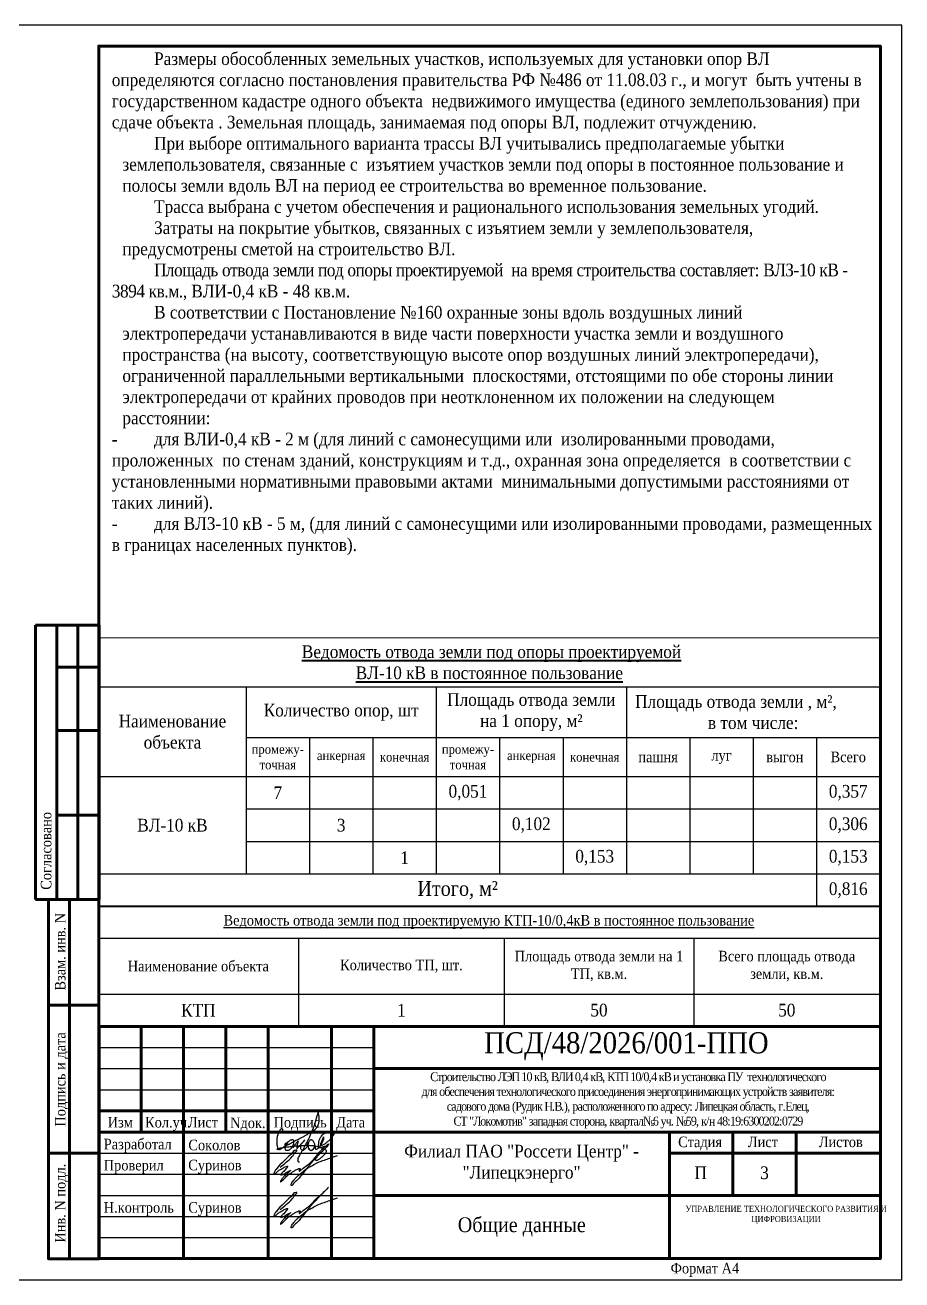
# Model space of a CAD drawing. Header units: millimetres. Extents: x 2157 to 10678, y 3616 to 3913.
# Drawn here: x 4679.6 to 4887.1, y 3616.3 to 3913.3 of the extents above; entities that cross this region are included whole.
import ezdxf

# ---------------------------------------------------------------- set-up
doc = ezdxf.new("R2010")
doc.units = ezdxf.units.MM
doc.layers.add('П', color=7, linetype='Continuous')
doc.layers.add('Чертеж', color=7, linetype='Continuous')
doc.styles.add('Simplex8', font='times.ttf', dxfattribs={"height": 3.5})
doc.styles.add('стиль1', font='times.ttf', dxfattribs={"width": 0.9})
doc.styles.add('стиль2', font='times.ttf', dxfattribs={"width": 0.9, "height": 2.5})

# ---------------------------------------------------------------- blocks, each defined once
blk = doc.blocks.new('Штамп б')
at = {"lineweight": 70}
for points in [[(20, 0), (8, 0), (8, 85), (20, 85)], [(13, 0), (13, 85)], [(8, 60), (20, 60)], [(8, 25), (20, 25)]]:
    blk.add_lwpolyline(points, dxfattribs=at)
at = {"lineweight": 25, "style": 'Simplex8', "width": 0.9}
for s, p in [('Взам. инв. N', (12.06, 63.49)), ('Подпись и дата', (12.06, 31.28)), ('Инв. N подл.', (12.06, 3.82))]:
    blk.add_text(s, height=2.5, rotation=90, dxfattribs=at).set_placement(p)
blk = doc.blocks.new('A$C5B0935FB')
at = {"lineweight": 70}
for p, q in [((20, 65), (5, 65)), ((5, 0), (5, 65)), ((10, 55), (10, 65)), ((15, 0), (15, 65)), ((20, 0), (20, 65)), ((10, 40), (10, 55)), ((10, 55), (20, 55)), ((10, 20), (10, 40)), ((10, 40), (20, 40)), ((10, 0), (10, 20)), ((10, 20), (20, 20)), ((10, 0), (5, 0)), ((15, 0), (10, 0)), ((20, 0), (15, 0)), ((15, 0), (15, 0))]:
    blk.add_line(p, q, dxfattribs=at)
at = {"lineweight": 25, "style": 'стиль1', "width": 0.9}
blk.add_text('Согласовано', height=2.5, rotation=90, dxfattribs=at).set_placement((8.72, 2.35))
blk = doc.blocks.new('A$C7F1F469D')
at = {"color": 5, "lineweight": 25}
blk.add_spline([(-0.1, 1.78), (1.34, 2.93), (2.75, 4.33), (3.55, 5.31), (3.81, 5.64), (3.86, 5.8), (3.66, 5.81), (3.25, 5.7), (2.89, 5.36), (-1.09, 1.26), (-1.29, 0.98), (-1.47, 0.67), (-1.59, 0.28), (-1.54, 0.16), (-0.98, 0.55), (-0.42, 1.01), (0.34, 1.44), (1.08, 1.86), (1.69, 1.97), (1.62, 1.83), (1.26, 1.37), (0.56, 0.61), (0.16, 0.22), (0, 0), (0.24, -0.04), (0.82, 0.16), (1.44, 0.58), (2.18, 0.95), (2.33, 1.04), (1.93, 0.58), (1.28, 0.02), (0.64, -0.58), (0.1, -1.31), (-0.06, -1.68), (0.13, -1.59), (0.39, -1.41), (1.23, -0.56), (1.62, -0.16), (2.27, 0.27), (2.82, 0.65), (3.41, 1.04), (3.83, 1.25), (4.1, 1.35), (4.33, 1.44), (4.56, 1.45), (4.6, 1.35), (4.48, 1.19), (4.35, 0.92), (4.39, 0.82), (4.59, 0.91), (5.09, 1.34), (6.19, 2.18), (7.41, 3.21), (8.36, 4.22), (9.62, 5.31), (10.99, 6.68), (11.27, 6.98), (9.83, 5.51), (8.6, 4.26), (7.7, 3.28), (7.2, 2.7), (6.74, 2.12), (6.16, 1.41), (5.49, 0.62), (4.74, -0.34), (3.92, -1.29), (3.19, -1.94), (2.91, -2.31), (2.67, -2.58), (2.52, -2.55), (2.49, -2.26), (2.69, -1.9), (3.27, -1.11), (3.8, -0.52), (4.48, 0.07), (5.33, 0.79), (5.97, 1.29), (6.7, 1.77), (7.56, 2.21), (8.83, 2.91), (10.02, 3.35), (11.36, 3.83), (12.55, 4.24), (13.47, 4.57)], degree=3, dxfattribs=at)
blk = doc.blocks.new('Штамп фамилии')
at = {"color": 5}
for points in [[(43.73, -2.14), (43.83, -1.98), (43.93, -1.82), (44.04, -1.65), (44.11, -1.55), (44.23, -1.38), (44.32, -1.29), (44.41, -1.19), (44.52, -1.03), (44.65, -0.88), (44.74, -0.73), (44.83, -0.66), (44.93, -0.57), (44.93, -0.53), (44.92, -0.75), (44.86, -0.97), (44.83, -1.07), (44.81, -1.22), (44.75, -1.37), (44.72, -1.49), (44.69, -1.6), (44.66, -1.72), (44.63, -1.84), (44.61, -1.96), (44.61, -2.1), (44.64, -2.21), (44.67, -2.3), (44.77, -2.23), (44.87, -2.13), (44.95, -2.04), (45.04, -1.97), (45.13, -1.84), (45.25, -1.75), (45.32, -1.64), (45.4, -1.54), (45.51, -1.43), (45.63, -1.29), (45.73, -1.16), (45.83, -1.06), (45.94, -0.96), (46.05, -0.86), (46.13, -0.75), (46.2, -0.67), (46.28, -0.54), (46.36, -0.41), (46.45, -0.32), (46.54, -0.26), (46.33, -0.52), (46.17, -0.74), (46, -0.92), (45.89, -1.03), (45.74, -1.16), (45.61, -1.34), (45.55, -1.5), (45.52, -1.66), (45.51, -1.81), (45.5, -1.93), (45.5, -2.12), (45.55, -2.29), (45.59, -2.43), (45.65, -2.53), (45.74, -2.63), (45.87, -2.7), (46.05, -2.74), (46.16, -2.73), (46.26, -2.7), (46.4, -2.59), (46.51, -2.5), (46.61, -2.41), (46.74, -2.28), (46.84, -2.17), (46.91, -2.07), (47.05, -1.95), (47.16, -1.81), (47.24, -1.61), (47.28, -1.44), (47.26, -1.27), (47.26, -1.17), (47.25, -0.99), (47.25, -0.89), (47.28, -1.05), (47.28, -1.25), (47.27, -1.42), (47.27, -1.63), (47.28, -1.76), (47.3, -1.91), (47.32, -2.03), (47.34, -2.14), (47.38, -2.26), (47.43, -2.39), (47.49, -2.46), (47.55, -2.56), (47.63, -2.62), (47.79, -2.73), (47.93, -2.77), (48.05, -2.78), (48.16, -2.76), (48.29, -2.72), (48.43, -2.59), (48.56, -2.49), (48.67, -2.32), (48.74, -2.18), (48.82, -2.05), (48.89, -1.91), (48.93, -1.71), (48.93, -1.5), (48.92, -1.36), (48.89, -1.23), (48.84, -1.12), (48.77, -0.98), (48.7, -0.83), (48.62, -0.66), (48.52, -0.54), (48.43, -0.46), (48.31, -0.37), (48.2, -0.33), (48.1, -0.3), (48.01, -0.29), (47.91, -0.3), (47.82, -0.34), (47.69, -0.44), (47.61, -0.52), (47.55, -0.62), (47.5, -0.7), (47.43, -0.84), (47.4, -0.92), (47.38, -1.05), (47.32, -1.19), (47.28, -1.36), (47.3, -1.71), (47.35, -2.01), (47.38, -2.24), (47.56, -2.51), (47.76, -2.64), (47.95, -2.71), (48.21, -2.71), (48.39, -2.59), (48.56, -2.41), (48.76, -2.15), (48.94, -2.02), (49, -1.97), (48.99, -2.14), (48.99, -2.3), (49.03, -2.41), (49.1, -2.51), (49.19, -2.51), (49.33, -2.47), (49.46, -2.38), (49.69, -2.22), (49.82, -2.09), (50.06, -1.91), (50.18, -1.73), (50.36, -1.48), (50.47, -1.3), (50.56, -1.12), (50.59, -1.06), (50.65, -0.98), (50.74, -0.81), (50.79, -0.66), (50.84, -0.53), (50.88, -0.41), (50.96, -0.25), (51, -0.09), (51.03, 0.06), (51.04, 0.16), (51.03, 0.28), (51.03, 0.37), (50.99, 0.41), (50.95, 0.4), (50.92, 0.34), (50.87, 0.24), (50.82, 0.13), (50.78, 0.03), (50.73, -0.06), (50.71, -0.14), (50.67, -0.22), (50.62, -0.34), (50.58, -0.46), (50.55, -0.57), (50.51, -0.66), (50.46, -0.74), (50.42, -0.83), (50.38, -0.95), (50.31, -1.07), (50.27, -1.17), (50.26, -1.28), (50.26, -1.41), (50.29, -1.48), (50.33, -1.51), (50.38, -1.52), (50.51, -1.54), (50.64, -1.52), (50.81, -1.47), (50.95, -1.4), (51.11, -1.3), (51.29, -1.22), (51.39, -1.11), (51.52, -1.04), (51.61, -0.95), (51.72, -0.88), (51.85, -0.74), (52, -0.66), (52.17, -0.54), (52.29, -0.43), (52.42, -0.29), (52.55, -0.12), (52.81, 0.14), (52.96, 0.34), (53.06, 0.44), (53.23, 0.71), (53.35, 0.85), (53.46, 1.1), (53.53, 1.37), (53.56, 1.53), (53.55, 1.64), (53.48, 1.68), (53.37, 1.71), (53.22, 1.74), (53.08, 1.75), (52.93, 1.76), (52.74, 1.75), (52.59, 1.72), (52.41, 1.69), (52.3, 1.66), (52.19, 1.62), (52.05, 1.58), (51.87, 1.53), (51.73, 1.47), (51.6, 1.42), (51.5, 1.37), (51.36, 1.3), (51.24, 1.26), (51.08, 1.18), (50.97, 1.1), (50.83, 0.98), (50.73, 0.9), (50.58, 0.79), (50.41, 0.59), (50.31, 0.47), (50.22, 0.31), (50.15, 0.2), (50.05, 0.03), (50, -0.13), (49.94, -0.25), (49.89, -0.41), (49.85, -0.58), (49.81, -0.74), (49.77, -0.98), (49.75, -1.13), (49.74, -1.3), (49.72, -1.48), (49.7, -1.63), (49.7, -1.76), (49.69, -1.89), (49.73, -1.99), (49.77, -2.03), (49.86, -2.07), (49.94, -2.07), (50.05, -2.08), (50.18, -2.08), (50.31, -2.07), (50.39, -2.04), (50.54, -2.01), (50.72, -1.96), (50.96, -1.88), (51.14, -1.83), (51.26, -1.78), (51.39, -1.74), (51.56, -1.7), (51.72, -1.63), (51.88, -1.57), (52.04, -1.49), (52.13, -1.41), (52.22, -1.28), (52.24, -1.22), (52.18, -1.27), (52.06, -1.35), (51.95, -1.42), (51.83, -1.49), (51.72, -1.55), (51.63, -1.65), (51.53, -1.75), (51.44, -1.86), (51.33, -1.92), (51.23, -2.02), (51.13, -2.11), (51.02, -2.2), (50.92, -2.26), (50.81, -2.34), (50.75, -2.44), (50.66, -2.52), (50.55, -2.61), (50.5, -2.67), (50.4, -2.78), (50.3, -2.89), (50.18, -2.99), (50.11, -3.06), (49.99, -3.17), (49.87, -3.28), (49.76, -3.38), (49.63, -3.54), (49.53, -3.65), (49.49, -3.74), (49.41, -3.86), (49.34, -3.96), (49.27, -4.04), (49.19, -4.15), (49.15, -4.22), (49.09, -4.33), (49.05, -4.44), (49.03, -4.54), (49.03, -4.64), (49.03, -4.72), (49.03, -4.81), (49.04, -4.91), (49.05, -5), (49.08, -5.05), (49.14, -5.12), (49.19, -5.15), (49.32, -5.16), (49.52, -5.09), (49.61, -5.04), (49.79, -4.95), (49.93, -4.85), (50.02, -4.79), (50.17, -4.66), (50.3, -4.55), (50.49, -4.41), (50.64, -4.29), (50.79, -4.13), (50.96, -3.99), (51.12, -3.82), (51.28, -3.66), (51.42, -3.49), (51.51, -3.35), (51.6, -3.2), (51.63, -3.06), (51.66, -2.96), (51.66, -2.87), (51.61, -2.79), (51.55, -2.7), (51.42, -2.62), (51.36, -2.56), (51.06, -2.43), (50.9, -2.37), (50.74, -2.3), (50.52, -2.21), (50.27, -2.09), (50.08, -2.05), (49.88, -1.98), (49.69, -1.95), (49.48, -1.91), (49.23, -1.85), (49.07, -1.8), (48.9, -1.77), (48.69, -1.74), (48.57, -1.72), (48.35, -1.7), (48.23, -1.7), (48.05, -1.68), (47.81, -1.66), (47.6, -1.65), (47.4, -1.65), (47.25, -1.65), (47, -1.63), (46.84, -1.64), (46.62, -1.65), (46.43, -1.66), (46.27, -1.67), (46.1, -1.69), (45.81, -1.71), (45.58, -1.71), (45.37, -1.74), (45.12, -1.76), (44.85, -1.77), (44.66, -1.77), (44.47, -1.79), (44.19, -1.8), (44.03, -1.82), (43.69, -1.85), (43.48, -1.89), (43.28, -1.91), (43.06, -1.95), (42.79, -1.98), (42.58, -2.01), (42.41, -2.04), (42.07, -2.06), (41.79, -2.1), (41.52, -2.14), (41.25, -2.18), (40.95, -2.22), (40.69, -2.26), (40.48, -2.32), (40.25, -2.38), (40.08, -2.45), (39.94, -2.51), (40.01, -2.53), (40.29, -2.48), (40.42, -2.42), (40.63, -2.37), (40.91, -2.32), (41.13, -2.22), (41.37, -2.12), (41.57, -1.98), (41.78, -1.85), (41.96, -1.76), (42.11, -1.68), (42.25, -1.57), (42.49, -1.48), (42.66, -1.38), (42.84, -1.28), (43.03, -1.17), (43.29, -1.03), (43.5, -0.91), (43.63, -0.85), (43.71, -0.79), (43.85, -0.74), (43.99, -0.66), (44.12, -0.57), (44.26, -0.49), (44.44, -0.39), (44.66, -0.27), (44.85, -0.19), (45.07, -0.09), (45.27, 0.01), (45.6, 0.18), (45.89, 0.32), (46.14, 0.46), (46.28, 0.53), (46.41, 0.58), (46.52, 0.65), (46.65, 0.72), (46.8, 0.81), (46.92, 0.88), (47.08, 0.96), (47.28, 1.1), (47.44, 1.22), (47.61, 1.32), (47.82, 1.45), (47.96, 1.51), (48.11, 1.6), (48.27, 1.69), (48.4, 1.8), (48.56, 1.9), (48.67, 1.98), (48.87, 2.12), (48.96, 2.2), (49.05, 2.26), (49.18, 2.41), (49.33, 2.58), (49.44, 2.76), (49.53, 2.91), (49.58, 2.99), (49.65, 3.13), (49.69, 3.19), (49.72, 3.27), (49.77, 3.43), (49.81, 3.54), (49.83, 3.65), (49.87, 3.74), (49.89, 3.84), (49.91, 3.97), (49.91, 4.05), (49.93, 4.19), (49.93, 4.29), (49.93, 4.48), (49.94, 4.62), (49.93, 4.79), (49.94, 4.92), (49.92, 5.17), (49.9, 5.34), (49.85, 5.46), (49.82, 5.64), (49.8, 5.81), (49.75, 6.03), (49.72, 6.14), (49.7, 6.21), (49.66, 6.11), (49.6, 5.96), (49.54, 5.74), (49.49, 5.6), (49.45, 5.5), (49.4, 5.38), (49.36, 5.28), (49.33, 5.13), (49.29, 5.05), (49.24, 4.88), (49.22, 4.8), (49.21, 4.71), (49.14, 4.53), (49.13, 4.39), (49.1, 4.29), (49.08, 4.21), (49.04, 4.11), (48.98, 3.94), (48.93, 3.75), (48.85, 3.52), (48.8, 3.33), (48.75, 3.18), (48.71, 3.05), (48.67, 2.91), (48.61, 2.76), (48.51, 2.51), (48.43, 2.27), (48.3, 2), (48.19, 1.73), (48.04, 1.41), (47.91, 1.07), (47.75, 0.67), (47.66, 0.47), (47.53, 0.23), (47.46, 0.05), (47.33, -0.21), (47.23, -0.42), (47.12, -0.63), (46.99, -0.88), (46.89, -1.07), (46.77, -1.3), (46.67, -1.5), (46.57, -1.65), (46.47, -1.88), (46.38, -2.04), (46.33, -2.15), (46.23, -2.39), (46.13, -2.57), (46.02, -2.74), (45.92, -2.88), (45.86, -3.02), (45.76, -3.15), (45.6, -3.42), (45.47, -3.62), (45.35, -3.84), (45.24, -4.02), (45.15, -4.2), (45.03, -4.41), (44.92, -4.61), (44.89, -4.74), (44.89, -4.8), (44.88, -4.88), (44.86, -4.94), (44.86, -5.01), (44.85, -5.09), (44.85, -5.14), (44.87, -5.24), (44.88, -5.29), (44.9, -5.35), (44.92, -5.38), (44.94, -5.41), (44.97, -5.44), (45.04, -5.47), (45.11, -5.49), (45.2, -5.49), (45.28, -5.49)], [(40.77, 1.76), (40.77, 1.49), (40.98, 1.54), (41.14, 1.65), (41.28, 1.84), (41.37, 1.98), (41.37, 2.16), (41.29, 2.26), (41.2, 2.35), (41.07, 2.38), (40.96, 2.38), (40.9, 2.32), (40.79, 2.19), (40.73, 2.13), (40.66, 2.05), (40.62, 1.93), (40.51, 1.89), (40.45, 1.78), (40.45, 1.69), (40.4, 1.64), (40.35, 1.55), (40.31, 1.46), (40.27, 1.35), (40.24, 1.25), (40.21, 1.16), (40.17, 1.04), (40.14, 0.95), (40.12, 0.86), (40.09, 0.75), (40.06, 0.65), (40.02, 0.57), (40.01, 0.47), (39.99, 0.39), (39.97, 0.24), (39.95, 0.12), (39.93, -0.06), (39.93, -0.18), (39.92, -0.3), (39.91, -0.4), (39.91, -0.51), (39.91, -0.63), (39.91, -0.74), (39.92, -0.85), (39.92, -0.95), (39.93, -1.03), (39.93, -1.13), (39.93, -1.22), (39.94, -1.38), (39.94, -1.52), (39.96, -1.64), (39.97, -1.75), (40.04, -1.95), (40.08, -2.05), (40.12, -2.17), (40.16, -2.26), (40.23, -2.39), (40.31, -2.48), (40.41, -2.55), (40.52, -2.6), (40.59, -2.61), (40.69, -2.57), (40.79, -2.5), (40.88, -2.43), (40.96, -2.37), (41.08, -2.27), (41.22, -2.14), (41.34, -2.09), (41.46, -2), (41.55, -1.93), (41.66, -1.84), (41.74, -1.76), (41.81, -1.7), (41.89, -1.64), (41.99, -1.55), (42.03, -1.45), (41.93, -1.63), (41.9, -1.74), (41.88, -1.84), (41.86, -1.94), (41.83, -2.04), (41.83, -2.17), (41.83, -2.27), (41.85, -2.37), (41.88, -2.46), (41.92, -2.54), (41.99, -2.64), (42.08, -2.71), (42.19, -2.74), (42.29, -2.74), (42.42, -2.74), (42.55, -2.72), (42.7, -2.69), (42.81, -2.65), (42.91, -2.61), (43.07, -2.5), (43.17, -2.4), (43.27, -2.29), (43.37, -2.17), (43.47, -2.07), (43.55, -1.94), (43.61, -1.82), (43.7, -1.66), (43.76, -1.52), (43.83, -1.36), (43.89, -1.19), (43.91, -1.04), (43.93, -0.85), (43.93, -0.69), (43.93, -0.56), (43.9, -0.44), (43.83, -0.37), (43.73, -0.31), (43.6, -0.3), (43.42, -0.3), (43.28, -0.33), (43.17, -0.37), (43, -0.47), (42.88, -0.54), (42.8, -0.59), (42.66, -0.67), (42.56, -0.74), (42.42, -0.84), (42.28, -0.96), (42.18, -1.08), (42.12, -1.19), (42.08, -1.32), (42.02, -1.48)], [(42.05, -1.5), (42.12, -1.46), (42.2, -1.41), (42.26, -1.36), (42.36, -1.28), (42.43, -1.16), (42.49, -1.06), (42.51, -0.95), (42.54, -0.85), (42.52, -0.78), (42.4, -0.86), (42.29, -0.96), (42.18, -1.05), (42.09, -1.11), (42, -1.18), (41.92, -1.24), (41.85, -1.3), (41.79, -1.35), (41.75, -1.41)]]:
    blk.add_lwpolyline(points, dxfattribs=at)
at = {"layer": 'Чертеж', "color": 67, "lineweight": -2, "true_color": 0x727430}
for p in [(40.81, -8.53), (40.81, -18.55)]:
    blk.add_blockref('A$C7F1F469D', p, dxfattribs=at)
at = {"color": 7, "char_height": 2.5, "attachment_point": 4, "style": 'стиль1'}
for s, insert, width in [(' Разработал', (-1.9, -1.68), 17), ('Соколов', (18.98, -1.52), 20), (' Проверил', (-1.9, -6.68), 17), (' Суринов', (18.1, -6.65), 20), (' Н.контроль', (-1.9, -16.68), 17), (' Суринов', (18.1, -16.68), 20)]:
    blk.add_mtext(s, dxfattribs=dict(at, insert=insert, width=width))
blk = doc.blocks.new('A$C31D65421')
blk.add_blockref('Штамп фамилии', (2.24, 18.43))
blk = doc.blocks.new('*T34')
at = {"layer": 'Defpoints', "color": 8, "linetype": 'ByBlock', "lineweight": 0, "transparency": 16777216}
for p, q in [((0, 0), (185, 0)), ((0, 0), (0, -7.7)), ((185, 0), (185, -7.7))]:
    blk.add_line(p, q, dxfattribs=at)
at = {"layer": 'Чертеж', "color": 0, "lineweight": -2, "transparency": 16777216}
for p, q in [((0, -7.7), (185, -7.7)), ((0, -7.7), (0, -20.9)), ((47.48, -7.7), (47.48, -20.9)), ((96.12, -7.7), (96.12, -20.9)), ((141, -7.7), (141, -20.9)), ((185, -7.7), (185, -20.9)), ((0, -20.9), (185, -20.9)), ((0, -28.56), (185, -28.56))]:
    blk.add_line(p, q, dxfattribs=at)
at = {"layer": 'Чертеж', "color": 0, "linetype": 'ByBlock', "lineweight": -2, "transparency": 16777216}
for p, q in [((0, -20.9), (0, -28.56)), ((47.48, -20.9), (47.48, -28.56)), ((96.12, -20.9), (96.12, -28.56)), ((141, -20.9), (141, -28.56)), ((185, -20.9), (185, -28.56))]:
    blk.add_line(p, q, dxfattribs=at)
at = {"layer": 'Чертеж', "color": 0, "lineweight": 30, "transparency": 16777216, "attachment_point": 5}
for s, insert, char_height, width, style in [('{\\LВедомость отвода земли под проектируемую КТП-10/0,4кВ в постоянное пользование}', (92.5, -3.85), 2.5, 182, 'стиль2'), ('Площадь отвода земли на 1 ТП, кв.м.', (118.56, -14.3), 2.5, 41.8734, 'стиль1'), ('Всего площадь отвода земли, кв.м.', (163, -14.3), 2.5, 41.0031, 'стиль2'), ('Наименование объекта', (23.74, -14.3), 2.5, 44.482, 'стиль1'), ('Количество ТП, шт.', (71.8, -14.3), 2.5, 45.6415, 'стиль2'), ('КТП ', (23.74, -24.73), 3, 44.482, 'стиль2'), ('{\\W0.9;1}', (71.8, -24.73), 3, 45.6415, 'стиль2'), ('50', (118.56, -24.73), 3, 41.8734, 'стиль2'), ('50', (163, -24.73), 3, 41.0031, 'стиль2')]:
    blk.add_mtext(s, dxfattribs=dict(at, insert=insert, char_height=char_height, width=width, style=style))
blk = doc.blocks.new('*T36')
at = {"color": 0, "lineweight": -2, "transparency": 16777216}
for p, q in [((0, -11.64), (34.88, -11.64)), ((0, -11.64), (0, -63.59)), ((184.88, -11.64), (184.88, -32.85)), ((34.88, -23.6), (49.88, -23.6)), ((79.88, -23.6), (94.88, -23.6)), ((124.88, -23.6), (139.88, -23.6)), ((0, -32.85), (184.88, -32.85)), ((34.88, -40.53), (184.88, -40.53)), ((34.88, -48.22), (184.88, -48.22)), ((0, -55.9), (184.88, -55.9)), ((0, -63.59), (184.88, -63.59))]:
    blk.add_line(p, q, dxfattribs=at)
at = {"color": 0, "linetype": 'ByBlock', "lineweight": -2, "transparency": 16777216}
for p, q in [((34.88, -11.64), (184.88, -11.64)), ((34.88, -11.64), (34.88, -55.9)), ((79.88, -11.64), (79.88, -55.9)), ((124.88, -11.64), (124.88, -55.9)), ((49.88, -23.6), (79.88, -23.6)), ((49.88, -23.6), (49.88, -55.9)), ((64.88, -23.6), (64.88, -55.9)), ((94.88, -23.6), (124.88, -23.6)), ((94.88, -23.6), (94.88, -55.9)), ((109.88, -23.6), (109.88, -55.9)), ((139.88, -23.6), (184.88, -23.6)), ((139.88, -23.6), (139.88, -55.9)), ((154.88, -23.6), (154.88, -55.9)), ((169.88, -23.6), (169.88, -63.59)), ((184.88, -32.85), (184.88, -63.59))]:
    blk.add_line(p, q, dxfattribs=at)
at = {"layer": 'Defpoints', "color": 8, "linetype": 'ByBlock', "lineweight": 0, "transparency": 16777216}
for p, q in [((0, 0), (184.88, 0)), ((0, 0), (0, -11.64)), ((184.88, 0), (184.88, -11.64))]:
    blk.add_line(p, q, dxfattribs=at)
at = {"color": 0, "lineweight": 40, "transparency": 16777216, "attachment_point": 5, "style": 'стиль2'}
for s, insert, char_height, width in [('{\\L\\C256; Ведомость отвода земли под опоры проектируемой  \\PВЛ-10 кВ в постоянное пользование }', (92.44, -5.82), 3, 181.8773), ('{\\W0.9;\\C256;Площадь отвода земли на 1 опору, м\\fTimes New Roman|b0|i0|c238|p18;²}', (102.38, -17.62), 3, 42), ('{\\W0.9;\\C256;Площадь отвода земли , м²,          в том числе: }', (154.88, -17.62), 3, 57), ('{\\W0.9;\\C256;Количество опор, шт}', (57.38, -17.62), 3, 42), ('{\\W0.9;\\C256;Наименование объекта}', (17.44, -22.24), 3, 31.8773), ('{\\W0.9;\\C256;промежу- точная}', (42.38, -28.22), 2.2, 12), ('{\\W0.9;\\C256;промежу- точная}', (87.38, -28.22), 2.2, 12), ('{\\W0.9;\\C256;анкерная}', (57.38, -28.22), 2.2, 12), ('конечная', (72.38, -28.22), 2.2, 12), ('{\\W0.9;\\C256;анкерная}', (102.38, -28.22), 2.2, 12), ('конечная', (117.38, -28.22), 2.2, 12), ('{\\W0.9;\\C256;пашня}', (132.38, -28.22), 2.5, 12), ('{\\W0.9;\\C256;луг}', (147.38, -28.22), 2.5, 12), ('{\\W0.9;\\C256;выгон}', (162.38, -28.22), 2.5, 12), ('{\\W0.9;\\C256;Всего}', (177.38, -28.22), 2.5, 12), ('7', (42.38, -36.69), 3, 12), ('0,051', (87.38, -36.69), 3, 12), ('0,357', (177.38, -36.69), 3, 12), ('{\\C256;ВЛ-10 кВ}', (17.44, -44.38), 3, 31.8773), ('3', (57.38, -44.38), 3, 12), ('0,102', (102.38, -44.38), 3, 12), ('0,306', (177.38, -44.38), 3, 12), ('0,153', (117.38, -52.06), 3, 12), ('0,153', (177.38, -52.06), 3, 12), ('1', (72.38, -52.06), 3, 12), ('{\\H1.1667x;\\C256;Итого, м²}', (84.94, -59.75), 3, 166.8773), ('0,816', (177.38, -59.75), 3, 12)]:
    blk.add_mtext(s, dxfattribs=dict(at, insert=insert, char_height=char_height, width=width))

msp = doc.modelspace()

# ---------------------------------------------------------------- linework, layer by layer
at = {"layer": 'П', "lineweight": 30}
msp.add_lwpolyline([(4677.118, 3616.313), (4887.118, 3616.313), (4887.118, 3913.313), (4677.118, 3913.313)], close=True, dxfattribs=at)
at = {"layer": 'Чертеж', "lineweight": 70}
for p, q in [((4882.118, 3676.313), (4697.118, 3676.313)), ((4697.118, 3676.313), (4697.118, 3621.313))]:
    msp.add_line(p, q, dxfattribs=at)
at = {"layer": 'Чертеж', "linetype": 'Continuous', "lineweight": 70}
msp.add_lwpolyline([(4697.041, 3621.355), (4882.041, 3621.355), (4882.041, 3908.355), (4697.041, 3908.355)], close=True, dxfattribs=at)
at = {"layer": 'Чертеж', "lineweight": 70}
for points in [[(4707.118, 3676.313), (4707.118, 3651.313)], [(4717.118, 3676.313), (4717.118, 3621.313)], [(4727.118, 3676.313), (4727.118, 3651.313)], [(4737.118, 3676.313), (4737.118, 3621.313)], [(4752.118, 3676.313), (4752.118, 3621.313)], [(4762.118, 3676.313), (4762.118, 3621.313)], [(4762.118, 3666.313), (4882.118, 3666.313)], [(4697.118, 3656.313), (4762.118, 3656.313)], [(4697.118, 3651.313), (4882.118, 3651.313)], [(4832.118, 3651.313), (4832.118, 3621.313)], [(4847.118, 3651.313), (4847.118, 3636.313)], [(4862.118, 3651.313), (4862.118, 3636.313)], [(4832.118, 3646.313), (4882.118, 3646.313)], [(4762.118, 3636.313), (4882.118, 3636.313)]]:
    msp.add_lwpolyline(points, dxfattribs=at)
at = {"layer": 'Чертеж', "lineweight": 30}
for points in [[(4697.118, 3671.313), (4762.118, 3671.313)], [(4697.118, 3666.313), (4762.118, 3666.313)], [(4697.118, 3661.313), (4762.118, 3661.313)], [(4697.118, 3646.313), (4762.118, 3646.313)], [(4697.118, 3641.313), (4762.118, 3641.313)], [(4697.118, 3636.313), (4762.118, 3636.313)], [(4697.118, 3631.313), (4762.118, 3631.313)], [(4697.118, 3626.313), (4762.118, 3626.313)]]:
    msp.add_lwpolyline(points, dxfattribs=at)

# ---------------------------------------------------------------- block references
for name, p in [('*T36', (4697.041, 3768.303)), ('*T34', (4696.877, 3704.878))]:
    msp.add_blockref(name, p)
at = {"layer": 'Чертеж'}
msp.add_blockref('A$C5B0935FB', (4677.118, 3706.313), dxfattribs=at)
at = {"layer": 'Чертеж', "lineweight": 25}
msp.add_blockref('Штамп б', (4677.118, 3621.313), dxfattribs=at)
at = {"layer": 'Чертеж', "linetype": 'Continuous', "lineweight": 0}
msp.add_blockref('A$C31D65421', (4697.041, 3631.313), dxfattribs=at)

# ---------------------------------------------------------------- texts
note = msp.add_mtext_dynamic_manual_height_columns('\\pi7.5,l2.5;{\\H1.2x;          \\P\\pi74.026;\\LОБЩИЕ УКАЗАНИЯ\\P\\pi0,l0;\\A1;\\l^IПроект "\\A0;Строительство ЛЭП 10 кВ, ВЛИ 0,4 кВ, КТП 10/0,4 кВ и установка ПУ  для обеспечения технологического присоединения энергопринимающих устройств заявителя: ВУ строящихся хоз. построек (КФХ "Милованово", ООО "СТ48"), расположенного по адресу:Липецкая область, Липецкий район, Ленинский с/с, к/н 48:13:1530401:781, :616 (2025/15797, 2025/39296)" вып\\A1;олнен на основании технического условия №2025/15797, 2025/39296 от 14.02.2025, 01.04.2025 г. на выполнение работ  по проектированию и строительству ЛЭП 0.4 кВ, выданного филиалом ПАО "Россети Центр"- "Липецкэнерго", материалов изысканий трасс и обследования потребителя.\\P\\pi7.5,l2.5;\\A0;Технические решения, принятые в комплекте рабочих чертежей, соответствуют требованиям экологических, санитарно-гигиенических, противопожарных и других норм, действующих на территории Российской Федерации и обеспечивают безопасную для жизни и здоровья людей эксплуатацию объекта  при соблюдении предусмотренных рабочими чертежами мероприятий.\\P\\A1;Проектом технологического присоединения предусматривается:\\P\\pi0,l0;\\A0;-^IСтроительство ВЛЗ-10 кВ от существующей опоры №13-14 ВЛ-10 кВ № 04 ПС Романово;\\P-^Iустановка трансформаторной подстанции 10/0,4 кВ киоскового типа, с трансформатором мощностью 400 кВА;\\P-^Iстроительство ВЛИ-0,4 кВ от проектируемой КТП \\A1;к границе земельного участка Заявителя, монтаж ответвления до ПУ Заявителя;\\P\\A0;-^Iустановить прибор учёта электроэнергии прямого включения класса точности не ниже 1,0 на концевой опоре ВЛИ 0,4 кВ \\A1;у границы земельного участка Заявителя;\\P\\A0;-^Iсмонтировать ответвление до прибора учёта электроэнергии и далее до распределительной коробки\\A1;;\\A0;\\P- смонтировать распределительную коробку с коммутационным аппаратом, оснащённым защитой от короткого замыкания и перегрузки в электрической сети на концевой опоре ВЛИ 0,4 кВ  \\A1;у границы земельного участка Заявителя.          \\P\\pi5.3573,l4.6427;\\A0;Проектируемый объект находится на территории Липецкая область, Липецкий район, Ленинский с/с.\\P\\pi0,l0;\\A1;^IРайон\\A0; прохождения трассы ВЛ характеризуется следующими климатическим данными:\\P-^Iрайон по гололеду - III;\\P-^Iнормативная толщина стенки гололеда - 20 мм;\\P-^Iрайон по ветру - III;\\P-^Iнормативная скорость ветра - 32 м/с;\\P-^Iветровое давление - 650 Па;\\P-^Iсреднегодовая продолжительность гроз 80-100 часов в году;\\P-^Iтемпература воздуха, град. С: максимальная - плюс 40, минимальная - минус 40, при гололеде - минус 5, среднегодовая - плюс 5;\\P-^Iгрунты - суглинок и местами песок.\\P\\pi15,l5;В проекте  произведена проработка оптимальных проектных решений по выбору \\P\\pi0;конструкций опор, фундаментов, выполнению пересечений :   \\P\\pi15;1.^IОпределено минимальное количество типоразмеров промежуточных и сложных опор, размеров их элементов и материалы для их изготовления. Типы и места установки сложных опор приняты исходя из местных климатических условий и направлениях трассы ВЛ. Расстановка }', width=180, gutter_width=30, heights=[225.769, 0], dxfattribs=dict(insert=(4490.139, 3906.862), char_height=2.5, attachment_point=1, style='стиль1'))
for column, words in zip(note.columns.linked_columns, ['\\pl5;{\\H1.2x;промежуточных опор на участках, ограниченных сложными опорами, производится из величины расчетного пролета. \\P\\pi15;2.^IВыполнена вариантная расстановка опор с целью максимального использования расчетного пролета и с учетом экономичного закрепления опор в грунте.\\P\\pi0,l0;^IРазмеры обособленных земельных участков, используемых для установки опор ВЛ определяются согласно постановления правительства РФ №486 от 11.08.03 г., и могут  быть учтены в государственном кадастре одного объекта  недвижимого имущества (единого землепользования) при сдаче объекта . Земельная площадь, занимаемая под опоры ВЛ, подлежит отчуждению.\\P\\pi7.5,l2.5;При выборе оптимального варианта трассы ВЛ учитывались предполагаемые убытки \\P\\pi0;землепользователя, связанные с  изъятием участков земли под опоры в постоянное пользование и \\Pполосы земли вдоль ВЛ на период ее строительства во временное пользование. \\P\\pi7.5;Трасса выбрана с учетом обеспечения и рационального использования земельных угодий.\\PЗатраты на покрытие убытков, связанных с изъятием земли у землепользователя, \\P\\pi0;предусмотрены сметой на строительство ВЛ.\\P\\pi10,l0,t2.5,10;\\A1;\\T0.95;Площадь отвода земли под опоры проектируемой  на время строительства составляет: ВЛЗ-10 кВ - 3894 кв.м.,\\T1; ВЛИ-0,4 кВ - 48 кв.м. \\A0;\\P\\pi7.5,l2.5,tz;В соответствии с Постановление №160 охранные зоны вдоль воздушных линий \\P\\pi0;электропередачи устанавливаются в виде части поверхности участка земли и воздушного  \\Pпространства (на высоту, соответствующую высоте опор воздушных линий электропередачи), \\Pограниченной параллельными вертикальными  плоскостями, отстоящими по обе стороны линии \\Pэлектропередачи от крайних проводов при неотклоненном их положении на следующем \\Pрасстоянии:\\P\\pl0;-^Iдля ВЛИ-0,4 кВ - 2 м (для линий с самонесущими или  изолированными проводами, проложенных  по стенам зданий, конструкциям и т.д., охранная зона определяется  в соответствии с установленными нормативными правовыми актами  минимальными допустимыми расстояниями от таких линий).\\P-^Iдля ВЛЗ-10 кВ - 5 м, (для линий с самонесущими или изолированными проводами, размещенных в границах населенных пунктов).}']):
    column.text = words
at = {"layer": 'Чертеж', "lineweight": 25, "style": 'стиль1', "width": 0.9}
for s, height, p in [('Изм', 2.5, (4699.171, 3652.386)), ('Кол.уч.', 2.5, (4708.018, 3652.386)), ('Лист', 2.5, (4718.151, 3652.386)), ('Nдок.', 2.5, (4728.14, 3652.243)), ('Подпись', 2.5, (4738.415, 3652.386)), ('Дата', 2.5, (4753.256, 3652.386)), ('Стадия', 2.5, (4834.165, 3647.732)), ('Лист', 2.5, (4850.675, 3647.732)), ('Листов', 2.5, (4867.435, 3647.732)), ('П', 3, (4838.043, 3640.174)), ('3', 3, (4853.587, 3640.174)), ('Формат А4', 2.5, (4832.378, 3617.841))]:
    msp.add_text(s, height=height, dxfattribs=at).set_placement(p)
at = {"layer": 'Чертеж', "lineweight": 25, "attachment_point": 5}
for s, insert, char_height, width, style in [('ПСД/48/2026/001-ППО', (4821.922, 3671.626), 5, 119.88502, 'стиль2'), ('{\\T0.8;Строительство ЛЭП 10 кВ, ВЛИ 0,4 кВ, КТП 10/0,4 кВ и установка ПУ  технологического\\Pдля обеспечения технологического присоединения энергопринимающих устройств заявителя: \\H1.166x; \\H0.8576x;\\Pсадового дома (Рудик Н.В.), расположенного по адресу: Липецкая область, г.Елец, \\H1.1107x; \\H0.90034x;\\PСТ "Локомотив" западная сторона, квартал№6 уч. №59, к/н 48:19:6300202:0729\\H1.1291x; }', (4822.286, 3658.813), 2.1, 119.6632, 'стиль1'), ('Филиал ПАО "Россети Центр" - "Липецкэнерго"', (4797.118, 3643.813), 3, 70, 'стиль2'), ('{\\fTimes New Roman|b0|i0|c204|p16;\\H0.8x;УПРАВЛЕНИЕ ТЕХНОЛОГИЧЕСКОГО РАЗВИТИЯ И ЦИФРОВИЗАЦИИ}', (4859.713, 3631.705), 1.8, 54.19561, 'стиль2'), ('Общие данные', (4797.162, 3628.813), 3.5, 70.08803, 'стиль1')]:
    msp.add_mtext(s, dxfattribs=dict(at, insert=insert, char_height=char_height, width=width, style=style))

doc.saveas('drawing.dxf')
